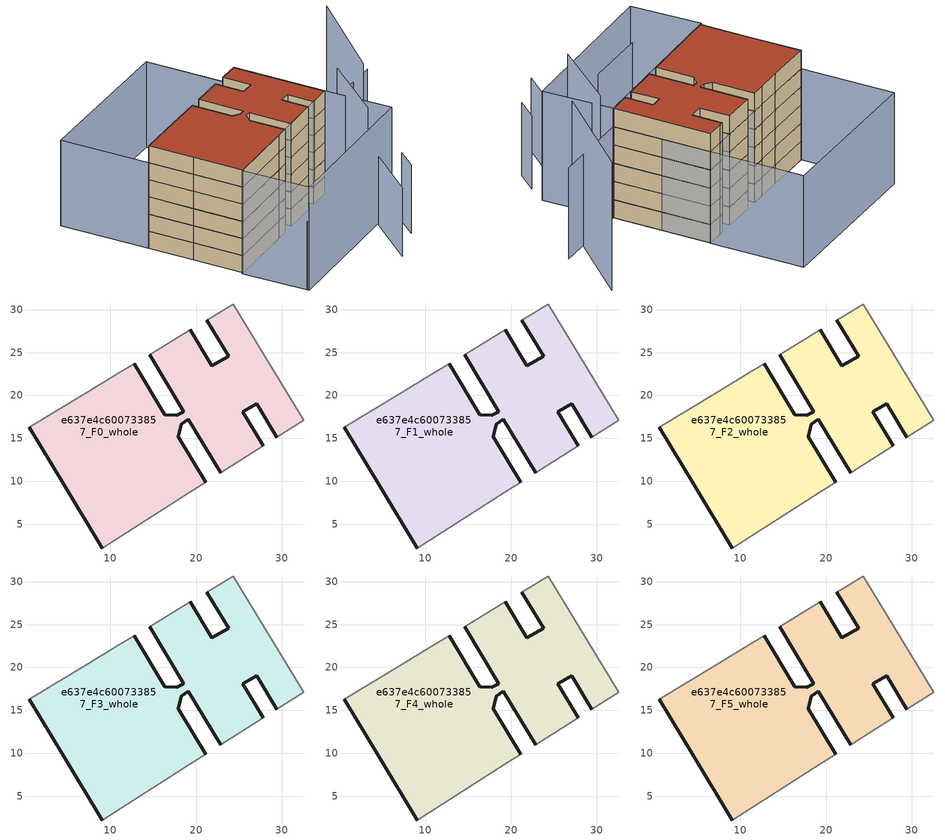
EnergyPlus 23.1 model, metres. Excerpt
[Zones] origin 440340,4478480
e637e4c600733857_F0_whole
 floor ground (EU_floor_Construction): 27.81,14.14 25.44,18.11 27.04,19.06 29.37,15.13 32.52,17.11 24.35,30.65 21.82,29.12 21.27,28.79 23.79,24.59 21.84,23.44 19.32,27.62 14.58,24.76 18.56,18.13 17.74,17.67 16.36,17.74 12.8,23.68 10.97,22.57 7.34,20.39 0.59,16.29 4.61,9.67 9.06,2.24 19.23,8.71 21.11,9.87 17.9,15.17 18.26,16.68 19.1,17.21 22.86,11 z0
 wall outside (EU_wall_Construction): 19.32,27.62 21.84,23.44 23.79,24.59 21.27,28.79 / 29.37,15.13 27.04,19.06 25.44,18.11 27.81,14.14 / 22.86,11 19.1,17.21 18.26,16.68 17.9,15.17 21.11,9.87 / 9.06,2.24 4.61,9.67 0.59,16.29 / 12.8,23.68 16.36,17.74 17.74,17.67 18.56,18.13 14.58,24.76 z0:3
 wall adiabatic (EU_wall_Construction): 14.58,24.76 19.32,27.62 / 21.27,28.79 21.82,29.12 24.35,30.65 32.52,17.11 29.37,15.13 / 27.81,14.14 22.86,11 / 21.11,9.87 19.23,8.71 9.06,2.24 / 0.59,16.29 7.34,20.39 10.97,22.57 12.8,23.68 z0:3
e637e4c600733857_F1_whole
 floor to e637e4c600733857_F0_whole (EU_floor_Construction): 27.81,14.14 25.44,18.11 27.04,19.06 29.37,15.13 32.52,17.11 24.35,30.65 21.82,29.12 21.27,28.79 23.79,24.59 21.84,23.44 19.32,27.62 14.58,24.76 18.56,18.13 17.74,17.67 16.36,17.74 12.8,23.68 10.97,22.57 7.34,20.39 0.59,16.29 4.61,9.67 9.06,2.24 19.23,8.71 21.11,9.87 17.9,15.17 18.25,16.68 19.1,17.21 22.86,11 z3
 wall outside (EU_wall_Construction): 19.32,27.62 21.84,23.44 23.79,24.59 21.27,28.79 / 29.37,15.13 27.04,19.06 25.44,18.11 27.81,14.14 / 22.86,11 19.1,17.21 18.26,16.68 17.9,15.17 21.11,9.87 / 9.06,2.24 4.61,9.67 0.59,16.29 / 12.8,23.68 16.36,17.74 17.74,17.67 18.56,18.13 14.58,24.76 z3:6
 wall adiabatic (EU_wall_Construction): 14.58,24.76 19.32,27.62 / 21.27,28.79 21.82,29.12 24.35,30.65 32.52,17.11 29.37,15.13 / 27.81,14.14 22.86,11 / 21.11,9.87 19.23,8.71 9.06,2.24 / 0.59,16.29 7.34,20.39 10.97,22.57 12.8,23.68 z3:6
e637e4c600733857_F2_whole
 floor to e637e4c600733857_F1_whole (EU_floor_Construction): 27.81,14.14 25.44,18.11 27.04,19.06 29.37,15.13 32.52,17.11 24.35,30.65 21.82,29.12 21.27,28.79 23.79,24.59 21.84,23.44 19.32,27.62 14.58,24.76 18.56,18.13 17.74,17.67 16.36,17.74 12.8,23.68 10.97,22.57 7.34,20.39 0.59,16.29 4.61,9.67 9.06,2.24 19.23,8.71 21.11,9.87 17.9,15.17 18.25,16.68 19.1,17.21 22.86,11 z6
 wall outside (EU_wall_Construction): 19.32,27.62 21.84,23.44 23.79,24.59 21.27,28.79 / 29.37,15.13 27.04,19.06 25.44,18.11 27.81,14.14 / 22.86,11 19.1,17.21 18.26,16.68 17.9,15.17 21.11,9.87 / 9.06,2.24 4.61,9.67 0.59,16.29 / 12.8,23.68 16.36,17.74 17.74,17.67 18.56,18.13 14.58,24.76 z6:9
 wall adiabatic (EU_wall_Construction): 14.58,24.76 19.32,27.62 / 21.27,28.79 21.82,29.12 24.35,30.65 32.52,17.11 29.37,15.13 / 27.81,14.14 22.86,11 / 21.11,9.87 19.23,8.71 9.06,2.24 / 0.59,16.29 7.34,20.39 10.97,22.57 12.8,23.68 z6:9
e637e4c600733857_F3_whole
 floor to e637e4c600733857_F2_whole (EU_floor_Construction): 27.81,14.14 25.44,18.11 27.04,19.06 29.37,15.13 32.52,17.11 24.35,30.65 21.82,29.12 21.27,28.79 23.79,24.59 21.84,23.44 19.32,27.62 14.58,24.76 18.56,18.13 17.74,17.67 16.36,17.74 12.8,23.68 10.97,22.57 7.34,20.39 0.59,16.29 4.61,9.67 9.06,2.24 19.23,8.71 21.11,9.87 17.9,15.17 18.25,16.68 19.1,17.21 22.86,11 z9
 wall outside (EU_wall_Construction): 19.32,27.62 21.84,23.44 23.79,24.59 21.27,28.79 / 29.37,15.13 27.04,19.06 25.44,18.11 27.81,14.14 / 22.86,11 19.1,17.21 18.26,16.68 17.9,15.17 21.11,9.87 / 9.06,2.24 4.61,9.67 0.59,16.29 / 12.8,23.68 16.36,17.74 17.74,17.67 18.56,18.13 14.58,24.76 z9:12
 wall adiabatic (EU_wall_Construction): 14.58,24.76 19.32,27.62 / 21.27,28.79 21.82,29.12 24.35,30.65 32.52,17.11 29.37,15.13 / 27.81,14.14 22.86,11 / 21.11,9.87 19.23,8.71 9.06,2.24 / 0.59,16.29 7.34,20.39 10.97,22.57 12.8,23.68 z9:12
e637e4c600733857_F4_whole
 floor to e637e4c600733857_F3_whole (EU_floor_Construction): 27.81,14.14 25.44,18.11 27.04,19.06 29.37,15.13 32.52,17.11 24.35,30.65 21.82,29.12 21.27,28.79 23.79,24.59 21.84,23.44 19.32,27.62 14.58,24.76 18.56,18.13 17.74,17.67 16.36,17.74 12.8,23.68 10.97,22.57 7.34,20.39 0.59,16.29 4.61,9.67 9.06,2.24 19.23,8.71 21.11,9.87 17.9,15.17 18.25,16.68 19.1,17.21 22.86,11 z12
 wall outside (EU_wall_Construction): 19.32,27.62 21.84,23.44 23.79,24.59 21.27,28.79 / 29.37,15.13 27.04,19.06 25.44,18.11 27.81,14.14 / 22.86,11 19.1,17.21 18.26,16.68 17.9,15.17 21.11,9.87 / 9.06,2.24 4.61,9.67 0.59,16.29 / 12.8,23.68 16.36,17.74 17.74,17.67 18.56,18.13 14.58,24.76 z12:15
 wall adiabatic (EU_wall_Construction): 14.58,24.76 19.32,27.62 / 21.27,28.79 21.82,29.12 24.35,30.65 32.52,17.11 29.37,15.13 / 27.81,14.14 22.86,11 / 21.11,9.87 19.23,8.71 9.06,2.24 / 0.59,16.29 7.34,20.39 10.97,22.57 12.8,23.68 z12:15
e637e4c600733857_F5_whole
 floor to e637e4c600733857_F4_whole (EU_floor_Construction): 27.81,14.14 25.44,18.11 27.04,19.06 29.37,15.13 32.52,17.11 24.35,30.65 21.82,29.12 21.27,28.79 23.79,24.59 21.84,23.44 19.32,27.62 14.58,24.76 18.56,18.13 17.74,17.67 16.36,17.74 12.8,23.68 10.97,22.57 7.34,20.39 0.59,16.29 4.61,9.67 9.06,2.24 19.23,8.71 21.11,9.87 17.9,15.17 18.25,16.68 19.1,17.21 22.86,11 z15
 wall outside (EU_wall_Construction): 19.32,27.62 21.84,23.44 23.79,24.59 21.27,28.79 / 29.37,15.13 27.04,19.06 25.44,18.11 27.81,14.14 / 22.86,11 19.1,17.21 18.26,16.68 17.9,15.17 21.11,9.87 / 9.06,2.24 4.61,9.67 0.59,16.29 / 12.8,23.68 16.36,17.74 17.74,17.67 18.56,18.13 14.58,24.76 z15:18
 wall adiabatic (EU_wall_Construction): 14.58,24.76 19.32,27.62 / 21.27,28.79 21.82,29.12 24.35,30.65 32.52,17.11 29.37,15.13 / 27.81,14.14 22.86,11 / 21.11,9.87 19.23,8.71 9.06,2.24 / 0.59,16.29 7.34,20.39 10.97,22.57 12.8,23.68 z15:18
 roof outside (EU_roof_Construction): 24.35,30.65 32.52,17.11 29.37,15.13 27.04,19.06 25.44,18.11 27.81,14.14 22.86,11 19.1,17.21 18.26,16.68 17.9,15.17 21.11,9.87 19.23,8.71 9.06,2.24 4.61,9.67 0.59,16.29 7.34,20.39 10.97,22.57 12.8,23.68 16.36,17.74 17.74,17.67 18.56,18.13 14.58,24.76 19.32,27.62 21.84,23.44 23.79,24.59 21.27,28.79 21.82,29.12 z18
shading: 32.56,-5.74 34.5,4.42 / 37.45,-0.27 38.17,3.72 / 14.76,-7.24 23.66,-1.88 z0:12; 32.69,4.67 35,17.59 / 39.21,16.84 43.66,35.22 z0:21; 8.84,2.12 32.51,17.13 / 32.51,17.13 38.62,7.48 / 38.62,7.48 14.95,-7.52 / 14.95,-7.52 8.84,2.12 z0:18; 44.27,24.19 32.52,17.11 / 32.52,17.11 16.53,43.62 / 24.38,30.67 0.59,16.3 / 0.59,16.3 -7.24,29.26 / -7.24,29.26 16.55,43.63 / 16.55,43.63 24.38,30.67 z0:15
[Building]
EU S2 Campaign: North Axis=0; Terrain=City; Solar Distribution=FullExterior
[Site:Location]
Madrid: Latitude=40.5; Longitude=-3.5; Time Zone=1; Elevation=609
[SizingPeriod:WeatherFileDays]
AnnualSizingPeriod: Begin Month=1; Begin Day of Month=1; End Month=12; End Day of Month=31; Day of Week for Start Day=Monday; Use Weather File Daylight Saving Period=No; Use Weather File Rain and Snow Indicators=No
[MATERIAL]
EU_InternalMass_Material: Roughness=MediumRough; Thickness=0.1; Conductivity=1; Density=1800; Specific Heat=900; Thermal Absorptance=0.9; Solar Absorptance=0.7; Visible Absorptance=0.7
[MATERIAL:NOMASS] Roughness=MediumRough; Thermal Absorptance=0.9; Solar Absorptance=0.7; Visible Absorptance=0.7
Name | Thermal Resistance
EU_wall_NoMass | 0.419739
EU_roof_NoMass | 0.352165
EU_floor_NoMass | 0.608284
[CONSTRUCTION]
EU_wall_Construction: EU_wall_NoMass
EU_roof_Construction: EU_roof_NoMass
EU_floor_Construction: EU_floor_NoMass
EU_InternalMass_Construction: EU_InternalMass_Material
[ZONE] Type=1; Multiplier=1; Ceiling Height=autocalculate; Volume=1192.1; Floor Area=autocalculate; Part of Total Floor Area=Yes
e637e4c600733857_F0_whole; e637e4c600733857_F1_whole; e637e4c600733857_F2_whole; e637e4c600733857_F3_whole; e637e4c600733857_F4_whole; e637e4c600733857_F5_whole
[INTERNALMASS] Construction=EU_InternalMass_Construction; Surface Area=381.221
Name | Zone or ZoneList
e637e4c600733857_F0_whole_EU_InternalMass | e637e4c600733857_F0_whole
e637e4c600733857_F1_whole_EU_InternalMass | e637e4c600733857_F1_whole
e637e4c600733857_F2_whole_EU_InternalMass | e637e4c600733857_F2_whole
e637e4c600733857_F3_whole_EU_InternalMass | e637e4c600733857_F3_whole
e637e4c600733857_F4_whole_EU_InternalMass | e637e4c600733857_F4_whole
e637e4c600733857_F5_whole_EU_InternalMass | e637e4c600733857_F5_whole
[OTHEREQUIPMENT] Fuel Type=Electricity; Design Level Calculation Method=Watts/Area; Power per Zone Floor Area=1; Fraction Latent=0; Fraction Radiant=0; Fraction Lost=0; Carbon Dioxide Generation Rate=0; EndUse Subcategory=EU_Step8_InternalGains
Name | Zone or ZoneList or Space or SpaceList | Schedule
EU_Step8_InternalGain_e637e4c600733857_F0_whole_f000 | e637e4c600733857_F0_whole | EU_Step8_GainSchedule_e637e4c600733857_F0_whole_f000
EU_Step8_InternalGain_e637e4c600733857_F1_whole_f000 | e637e4c600733857_F1_whole | EU_Step8_GainSchedule_e637e4c600733857_F1_whole_f000
EU_Step8_InternalGain_e637e4c600733857_F2_whole_f000 | e637e4c600733857_F2_whole | EU_Step8_GainSchedule_e637e4c600733857_F2_whole_f000
EU_Step8_InternalGain_e637e4c600733857_F3_whole_f000 | e637e4c600733857_F3_whole | EU_Step8_GainSchedule_e637e4c600733857_F3_whole_f000
EU_Step8_InternalGain_e637e4c600733857_F4_whole_f000 | e637e4c600733857_F4_whole | EU_Step8_GainSchedule_e637e4c600733857_F4_whole_f000
EU_Step8_InternalGain_e637e4c600733857_F5_whole_f000 | e637e4c600733857_F5_whole | EU_Step8_GainSchedule_e637e4c600733857_F5_whole_f000
[ZONEVENTILATION:DESIGNFLOWRATE] Schedule=EU_AlwaysOn; Design Flow Rate Calculation Method=AirChanges/Hour; Air Changes per Hour=0.703302; Ventilation Type=Natural; Fan Pressure Rise=0; Fan Total Efficiency=1; Constant Term Coefficient=1; Temperature Term Coefficient=0; Velocity Term Coefficient=0; Velocity Squared Term Coefficient=0; Minimum Indoor Temperature=-100; Maximum Indoor Temperature=100; Delta Temperature=-100; Minimum Outdoor Temperature=-100; Maximum Outdoor Temperature=100; Maximum Wind Speed=40
Name | Zone or ZoneList or Space or SpaceList
EU_ConstantAir_e637e4c600733857_F0_whole | e637e4c600733857_F0_whole
EU_ConstantAir_e637e4c600733857_F1_whole | e637e4c600733857_F1_whole
EU_ConstantAir_e637e4c600733857_F2_whole | e637e4c600733857_F2_whole
EU_ConstantAir_e637e4c600733857_F3_whole | e637e4c600733857_F3_whole
EU_ConstantAir_e637e4c600733857_F4_whole | e637e4c600733857_F4_whole
EU_ConstantAir_e637e4c600733857_F5_whole | e637e4c600733857_F5_whole
[HVACTEMPLATE:THERMOSTAT] Constant Heating Setpoint=20; Constant Cooling Setpoint=50
EU_HeatOnly_e637e4c600733857_F0_whole; EU_HeatOnly_e637e4c600733857_F1_whole; EU_HeatOnly_e637e4c600733857_F2_whole; EU_HeatOnly_e637e4c600733857_F3_whole; EU_HeatOnly_e637e4c600733857_F4_whole; EU_HeatOnly_e637e4c600733857_F5_whole
[HVACTEMPLATE:ZONE:IDEALLOADSAIRSYSTEM] System Availability Schedule=EU_AlwaysOn; Maximum Heating Supply Air Temperature=50; Minimum Cooling Supply Air Temperature=13; Maximum Heating Supply Air Humidity Ratio=0.0156; Minimum Cooling Supply Air Humidity Ratio=0.0077; Heating Limit=NoLimit; Cooling Limit=NoLimit; Heating Availability Schedule=EU_AlwaysOn; Cooling Availability Schedule=EU_CoolingOff; Dehumidification Control Type=ConstantSensibleHeatRatio; Cooling Sensible Heat Ratio=0.7; Dehumidification Setpoint=60; Humidification Control Type=None; Humidification Setpoint=30; Outdoor Air Method=None; Outdoor Air Flow Rate per Person=0.00944; Outdoor Air Flow Rate per Zone Floor Area=0; Outdoor Air Flow Rate per Zone=0; Demand Controlled Ventilation Type=None; Outdoor Air Economizer Type=NoEconomizer; Heat Recovery Type=None; Sensible Heat Recovery Effectiveness=0.7; Latent Heat Recovery Effectiveness=0.65
Name | Template Thermostat
e637e4c600733857_F0_whole | EU_HeatOnly_e637e4c600733857_F0_whole
e637e4c600733857_F1_whole | EU_HeatOnly_e637e4c600733857_F1_whole
e637e4c600733857_F2_whole | EU_HeatOnly_e637e4c600733857_F2_whole
e637e4c600733857_F3_whole | EU_HeatOnly_e637e4c600733857_F3_whole
e637e4c600733857_F4_whole | EU_HeatOnly_e637e4c600733857_F4_whole
e637e4c600733857_F5_whole | EU_HeatOnly_e637e4c600733857_F5_whole
[SIZING:ZONE] Zone Cooling Design Supply Air Temperature Input Method=SupplyAirTemperature; Zone Cooling Design Supply Air Temperature=13; Zone Heating Design Supply Air Temperature Input Method=SupplyAirTemperature; Zone Heating Design Supply Air Temperature=50; Zone Cooling Design Supply Air Humidity Ratio=0.008; Zone Heating Design Supply Air Humidity Ratio=0.008; Cooling Design Air Flow Method=DesignDay; Cooling Design Air Flow Rate=0; Cooling Minimum Air Flow per Zone Floor Area=0.000762; Cooling Minimum Air Flow=0; Cooling Minimum Air Flow Fraction=0.2; Heating Design Air Flow Method=DesignDay; Heating Design Air Flow Rate=0; Heating Maximum Air Flow per Zone Floor Area=0.002032; Heating Maximum Air Flow=0.141576; Heating Maximum Air Flow Fraction=0.3; Account for Dedicated Outdoor Air System=No; Dedicated Outdoor Air System Control Strategy=NeutralSupplyAir; Dedicated Outdoor Air Low Setpoint Temperature for Design=autosize; Dedicated Outdoor Air High Setpoint Temperature for Design=autosize; Zone Load Sizing Method=Sensible Load Only No Latent Load; Zone Latent Cooling Design Supply Air Humidity Ratio Input Method=HumidityRatioDifference; Zone Cooling Design Supply Air Humidity Ratio Difference=0.005; Zone Latent Heating Design Supply Air Humidity Ratio Input Method=HumidityRatioDifference; Zone Humidification Design Supply Air Humidity Ratio Difference=0.005
e637e4c600733857_F0_whole; e637e4c600733857_F1_whole; e637e4c600733857_F2_whole; e637e4c600733857_F3_whole; e637e4c600733857_F4_whole; e637e4c600733857_F5_whole
[SCHEDULE:CONSTANT]
Name | Hourly Value
EU_AlwaysOn | 1
EU_CoolingOff | 0
[SCHEDULE:FILE] Column Number=1; Rows to Skip at Top=0; Number of Hours of Data=8760; Column Separator=Comma; Interpolate to Timestep=No; Minutes per Item=60; Adjust Schedule for Daylight Savings=Yes
Name | File
EU_Step8_GainSchedule_e637e4c600733857_F0_whole_f000 | ../../schedules/e637e4c600733857/e637e4c600733857_F0_whole_f000_gain.csv
EU_Step8_GainSchedule_e637e4c600733857_F1_whole_f000 | ../../schedules/e637e4c600733857/e637e4c600733857_F1_whole_f000_gain.csv
EU_Step8_GainSchedule_e637e4c600733857_F2_whole_f000 | ../../schedules/e637e4c600733857/e637e4c600733857_F2_whole_f000_gain.csv
EU_Step8_GainSchedule_e637e4c600733857_F3_whole_f000 | ../../schedules/e637e4c600733857/e637e4c600733857_F3_whole_f000_gain.csv
EU_Step8_GainSchedule_e637e4c600733857_F4_whole_f000 | ../../schedules/e637e4c600733857/e637e4c600733857_F4_whole_f000_gain.csv
EU_Step8_GainSchedule_e637e4c600733857_F5_whole_f000 | ../../schedules/e637e4c600733857/e637e4c600733857_F5_whole_f000_gain.csv
